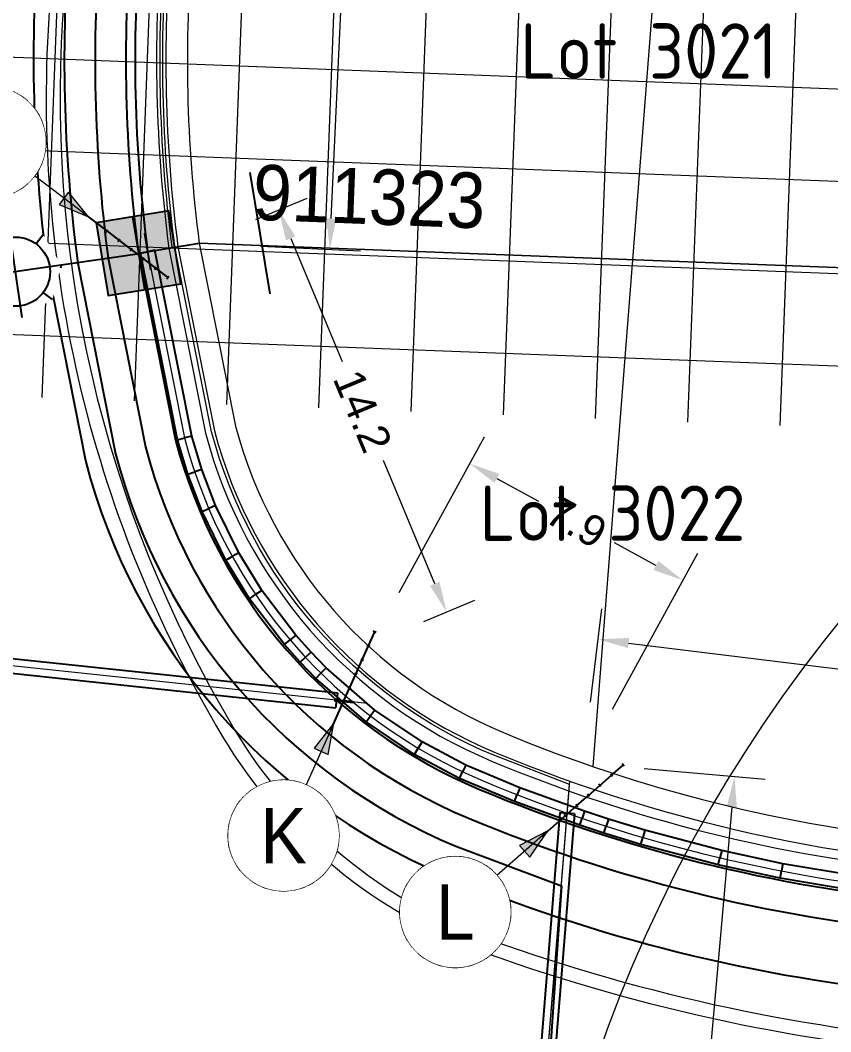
# Model space of a CAD drawing. Header units: metres. Extents: x 294745 to 296284, y 6233060 to 6235519.
# Drawn here: x 294994.13 to 295020.48, y 6234095.06 to 6234127.93 of the extents above; entities that cross this region are included whole.
import ezdxf
from ezdxf.enums import TextEntityAlignment as Align

# ---------------------------------------------------------------- set-up
doc = ezdxf.new("R2010")
doc.units = ezdxf.units.M
doc.set_wipeout_variables(frame=1)
doc.linetypes.add('Cable Exist UG', pattern=[7, 4, -1, 1, -1])
doc.linetypes.add('DOT', pattern=[6.35, 0, -6.35])
doc.layers.get('0').update_dxf_attribs({"color": 6})
doc.layers.get('Defpoints').update_dxf_attribs({"color": 250})
for name, color, linetype, lineweight, plot in [('. Const Lines _SP', 251, 'Continuous', 0, False), ('. Const Lines Circles _SP', 251, 'Continuous', 0, False), ('._Cable_LV_240mm_Proposed', 161, 'Cable x', 0, False), ('.Const Grid Substation', 252, 'Continuous', 0, False)]:
    doc.layers.add(name, color=color, linetype=linetype, lineweight=lineweight, plot=plot)
doc.layers.add('. Const Lines SL', color=7, linetype='Continuous', lineweight=0, true_color=0x009999, plot=False, transparency=0.3)
doc.layers.add('. Const Trench (GIS)', color=7, linetype='Continuous', lineweight=0, true_color=0x990099, plot=False, transparency=0.3)
doc.layers.add('._Trenching HV', color=56, linetype='IE Trench HV', lineweight=0, plot=False, transparency=0.2)
for name, color, linetype, lineweight in [('_User Miscellaneous3', 30, 'Continuous', 13), ('_User Miscellaneous6', 2, 'Continuous', 13), ('_User_HV_Final', 1, 'Continuous', 25), ('_User_LV_Final', 5, 'Continuous', 25), ('Cadastre Lot Numbers_SP_NEW', 2, 'Continuous', 15), ('Layer1', 5, 'Continuous', 13)]:
    doc.layers.add(name, color=color, linetype=linetype, lineweight=lineweight)
for name, color, linetype in [('Duct_SP_EXT', 30, 'Continuous'), ('Equip_SP_SL_EXT', 7, 'Continuous'), ('Mains_HV_New_U72', 2, 'Cable x'), ('Mains_LV_New_T84', 2, 'Cable x'), ('Trench_SP_NEW', 2, 'Continuous'), ('UG_Details_SP_MISC', 7, 'Continuous')]:
    doc.layers.add(name, color=color, linetype=linetype)
doc.layers.add('Kerb_SP_Existing', color=254, linetype='Continuous', lineweight=13, transparency=0.5)
doc.styles.add('COLUMN_LABEL', font='arial.ttf', dxfattribs={"height": 2})
doc.styles.add('LotNum', font='isocp.shx')
doc.styles.add('POLE_LABEL', font='arial.ttf', dxfattribs={"height": 2})
doc.styles.add('SL_LABEL', font='arial.ttf', dxfattribs={"height": 2})
doc.styles.get("Standard").update_dxf_attribs({"font": 'arial.ttf'})
doc.linetypes.add('Cable x', pattern='A,5,-0.05,["X",Standard,S=1.5,R=0,X=0,Y=-0.75],-1.45', length=6.5)
doc.linetypes.add('IE Trench HV', pattern='A,4,-0.4,["/",Standard,S=2,R=0,X=0.25,Y=-1],-1.6', length=6)
doc.dimstyles.new('Standard 1.8mm', dxfattribs={"dimtxt": 1.8, "dimasz": 2, "dimexe": 1, "dimexo": 2, "dimgap": 0.5, "dimtad": 0, "dimdec": 1, "dimzin": 9, "dimdsep": 46, "dimtxsty": 'Standard', "dimcen": 2.5, "dimclrd": 256, "dimclre": 256, "dimclrt": 256, "dimadec": 0, "dimazin": 0, "dimtfac": 1, "dimtdec": 1, "dimtmove": 1, "dimatfit": 3, "dimfxl": 1.25, "dimlwd": -1, "dimlwe": -1, "dimarcsym": 1})

# ---------------------------------------------------------------- blocks, each defined once
blk = doc.blocks.new('*U121')
blk.add_hatch(color=256).paths.add_polyline_path([(1.2, 1.2), (-1.2, 1.2), (-1.2, -1.2), (1.2, -1.2)])
blk.add_lwpolyline([(-1.2, 1.2), (-1.2, -1.2), (1.2, -1.2), (1.2, 1.2)], close=True)
at = {"layer": 'Defpoints', "flags": 128}
for points in [[(4, 2), (4, -2)], [(0, 1.2), (0, -1.2)], [(0.3, 0.6), (0.3, -0.6)], [(0, 0), (2, 0)]]:
    blk.add_lwpolyline(points, dxfattribs=at)
at = {"style": 'COLUMN_LABEL', "width": 0.9, "flags": 8}
blk.add_attdef('ASSET_NUM', text='', height=1.8, rotation=360, dxfattribs=at).set_placement((4, 2), align=Align.MIDDLE_LEFT)
at = {"flags": 1}
blk.add_attdef('Z', (-2.351, -1.813), '', height=0.2, rotation=270, dxfattribs=at)
at = {"flags": 9}
for tag, p in [('NOTES', (-2, -1.813)), ('SUBURB', (-1.8, -1.813)), ('STREETNAME', (-1.6, -1.813)), ('LOCATION', (-1.4, -1.813)), ('LEGEND', (-1.2, -1.813)), ('USAGE', (-1, -1.813)), ('STATE', (-0.8, -1.813)), ('OWNED_BY', (-0.6, -1.813)), ('COLUMN_TYPE', (-0.4, -1.813))]:
    blk.add_attdef(tag, text='', height=0.2, rotation=270, dxfattribs=at).set_placement(p, align=Align.MIDDLE_LEFT)
for tag, style, p in [('STREET_CODE', 'COLUMN_LABEL', (-0.2, -1.813)), ('STRUCTURE_PLANT_NUMBER', 'POLE_LABEL', (0.031, -1.813))]:
    blk.add_attdef(tag, text='', height=0.2, rotation=270, dxfattribs=dict(at, style=style)).set_placement(p, align=Align.MIDDLE_LEFT)
blk = doc.blocks.new('*U159')
at = {"transparency": 33554559}
for p, q in [((39, 50), (39, -50)), ((42, 50), (42, -50)), ((45, 50), (45, -50)), ((48, 50), (48, -50)), ((-50, -21), (50, -21)), ((-50, -24), (50, -24)), ((-50, -27), (50, -27)), ((-50, -30), (50, -30)), ((-50, -33), (50, -33)), ((-50, -36), (50, -36)), ((-50, -39), (50, -39)), ((-50, -42), (50, -42)), ((-50, -45), (50, -45))]:
    blk.add_line(p, q, dxfattribs=at)
blk = doc.blocks.new('*U204')
h = blk.add_hatch(color=256)
h.dxf.hatch_style = 1
h.paths.add_polyline_path([(2.538, -1.618), (2.236, -2.016), (3.183, -2.423)])
blk.add_line((3.183, -2.423), (1.432, -1.09))
at = {"linetype": 'Continuous', "flags": 128}
blk.add_lwpolyline([(0, 1.8), (-0.088, 1.798), (-0.176, 1.791), (-0.264, 1.781), (-0.351, 1.765), (-0.437, 1.746), (-0.523, 1.722), (-0.606, 1.695), (-0.689, 1.663), (-0.77, 1.627), (-0.849, 1.587), (-0.925, 1.544), (-1, 1.497), (-1.072, 1.446), (-1.142, 1.391), (-1.209, 1.334), (-1.273, 1.273), (-1.334, 1.209), (-1.391, 1.142), (-1.446, 1.072), (-1.497, 1), (-1.544, 0.925), (-1.587, 0.849), (-1.627, 0.77), (-1.663, 0.689), (-1.695, 0.606), (-1.722, 0.523), (-1.746, 0.437), (-1.765, 0.351), (-1.781, 0.264), (-1.791, 0.176), (-1.798, 0.088), (-1.8, 0), (-1.798, -0.088), (-1.791, -0.176), (-1.781, -0.264), (-1.765, -0.351), (-1.746, -0.437), (-1.722, -0.523), (-1.695, -0.606), (-1.663, -0.689), (-1.627, -0.77), (-1.587, -0.849), (-1.544, -0.925), (-1.497, -1), (-1.446, -1.072), (-1.391, -1.142), (-1.334, -1.209), (-1.273, -1.273), (-1.209, -1.334), (-1.142, -1.391), (-1.072, -1.446), (-1, -1.497), (-0.925, -1.544), (-0.849, -1.587), (-0.77, -1.627), (-0.689, -1.663), (-0.606, -1.695), (-0.523, -1.722), (-0.437, -1.746), (-0.351, -1.765), (-0.264, -1.781), (-0.176, -1.791), (-0.088, -1.798), (0, -1.8), (0.088, -1.798), (0.176, -1.791), (0.264, -1.781), (0.351, -1.765), (0.437, -1.746), (0.523, -1.722), (0.606, -1.695), (0.689, -1.663), (0.77, -1.627), (0.849, -1.587), (0.925, -1.544), (1, -1.497), (1.072, -1.446), (1.142, -1.391), (1.209, -1.334), (1.273, -1.273), (1.334, -1.209), (1.391, -1.142), (1.446, -1.072), (1.497, -1), (1.544, -0.925), (1.587, -0.849), (1.627, -0.77), (1.663, -0.689), (1.695, -0.606), (1.722, -0.523), (1.746, -0.437), (1.765, -0.351), (1.781, -0.264), (1.791, -0.176), (1.798, -0.088), (1.8, 0), (1.798, 0.088), (1.791, 0.176), (1.781, 0.264), (1.765, 0.351), (1.746, 0.437), (1.722, 0.523), (1.695, 0.606), (1.663, 0.689), (1.627, 0.77), (1.587, 0.849), (1.544, 0.925), (1.497, 1), (1.446, 1.072), (1.391, 1.142), (1.334, 1.209), (1.273, 1.273), (1.209, 1.334), (1.142, 1.391), (1.072, 1.446), (1, 1.497), (0.925, 1.544), (0.849, 1.587), (0.77, 1.627), (0.689, 1.663), (0.606, 1.695), (0.523, 1.722), (0.437, 1.746), (0.351, 1.765), (0.264, 1.781), (0.176, 1.791), (0.088, 1.798)], close=True, dxfattribs=at)
at = {"flags": 128}
blk.add_lwpolyline([(2.538, -1.618), (2.236, -2.016), (3.183, -2.423), (2.538, -1.618)], dxfattribs=at)
blk.add_circle((0, 0), 1.8)
at = {"layer": 'Defpoints', "linetype": 'Continuous'}
for p, q in [((3.749, -2.917), (3.81, -2.837)), ((4.147, -3.22), (4.208, -3.14)), ((4.545, -3.523), (4.605, -3.443)), ((4.943, -3.826), (5.003, -3.746)), ((5.341, -4.128), (5.401, -4.049)), ((5.738, -4.431), (5.799, -4.352))]:
    blk.add_line(p, q, dxfattribs=at)
at = {"layer": 'Defpoints', "linetype": 'Continuous', "flags": 128}
blk.add_lwpolyline([(2.984, -2.271), (3.779, -2.877), (4.177, -3.18), (4.575, -3.483), (4.973, -3.786), (5.371, -4.089), (5.769, -4.391)], dxfattribs=at)
at = {"width": 0.9}
blk.add_attdef('CODE', text='', height=1.8, dxfattribs=at).set_placement((0, 0), align=Align.MIDDLE_CENTER)
at = {"flags": 1}
blk.add_attdef('Z', (0, 0), '', height=0.2, dxfattribs=at)
at = {"linetype": 'Continuous'}
blk.add_wipeout([(0, 1.8), (-0.088, 1.798), (-0.176, 1.791), (-0.264, 1.781), (-0.351, 1.765), (-0.437, 1.746), (-0.523, 1.722), (-0.606, 1.695), (-0.689, 1.663), (-0.77, 1.627), (-0.849, 1.587), (-0.925, 1.544), (-1, 1.497), (-1.072, 1.446), (-1.142, 1.391), (-1.209, 1.334), (-1.273, 1.273), (-1.334, 1.209), (-1.391, 1.142), (-1.446, 1.072), (-1.497, 1), (-1.544, 0.925), (-1.587, 0.849), (-1.627, 0.77), (-1.663, 0.689), (-1.695, 0.606), (-1.722, 0.523), (-1.746, 0.437), (-1.765, 0.351), (-1.781, 0.264), (-1.791, 0.176), (-1.798, 0.088), (-1.8, 0), (-1.798, -0.088), (-1.791, -0.176), (-1.781, -0.264), (-1.765, -0.351), (-1.746, -0.437), (-1.722, -0.523), (-1.695, -0.606), (-1.663, -0.689), (-1.627, -0.77), (-1.587, -0.849), (-1.544, -0.925), (-1.497, -1), (-1.446, -1.072), (-1.391, -1.142), (-1.334, -1.209), (-1.273, -1.273), (-1.209, -1.334), (-1.142, -1.391), (-1.072, -1.446), (-1, -1.497), (-0.925, -1.544), (-0.849, -1.587), (-0.77, -1.627), (-0.689, -1.663), (-0.606, -1.695), (-0.523, -1.722), (-0.437, -1.746), (-0.351, -1.765), (-0.264, -1.781), (-0.176, -1.791), (-0.088, -1.798), (0, -1.8), (0.088, -1.798), (0.176, -1.791), (0.264, -1.781), (0.351, -1.765), (0.437, -1.746), (0.523, -1.722), (0.606, -1.695), (0.689, -1.663), (0.77, -1.627), (0.849, -1.587), (0.925, -1.544), (1, -1.497), (1.072, -1.446), (1.142, -1.391), (1.209, -1.334), (1.273, -1.273), (1.334, -1.209), (1.391, -1.142), (1.446, -1.072), (1.497, -1), (1.544, -0.925), (1.587, -0.849), (1.627, -0.77), (1.663, -0.689), (1.695, -0.606), (1.722, -0.523), (1.746, -0.437), (1.765, -0.351), (1.781, -0.264), (1.791, -0.176), (1.798, -0.088), (1.8, 0), (1.798, 0.088), (1.791, 0.176), (1.781, 0.264), (1.765, 0.351), (1.746, 0.437), (1.722, 0.523), (1.695, 0.606), (1.663, 0.689), (1.627, 0.77), (1.587, 0.849), (1.544, 0.925), (1.497, 1), (1.446, 1.072), (1.391, 1.142), (1.334, 1.209), (1.273, 1.273), (1.209, 1.334), (1.142, 1.391), (1.072, 1.446), (1, 1.497), (0.925, 1.544), (0.849, 1.587), (0.77, 1.627), (0.689, 1.663), (0.606, 1.695), (0.523, 1.722), (0.437, 1.746), (0.351, 1.765), (0.264, 1.781), (0.176, 1.791), (0.088, 1.798)], dxfattribs=at)
blk = doc.blocks.new('*U205')
h = blk.add_hatch(color=256)
h.dxf.hatch_style = 1
h.paths.add_polyline_path([(0.997, 2.84), (1.454, 2.636), (1.634, 3.651)])
blk.add_line((1.634, 3.651), (0.735, 1.643))
at = {"flags": 128}
blk.add_lwpolyline([(0.997, 2.84), (1.454, 2.636), (1.634, 3.651), (0.997, 2.84)], dxfattribs=at)
at = {"linetype": 'Continuous', "flags": 128}
blk.add_lwpolyline([(0, 1.8), (-0.088, 1.798), (-0.176, 1.791), (-0.264, 1.781), (-0.351, 1.765), (-0.437, 1.746), (-0.523, 1.722), (-0.606, 1.695), (-0.689, 1.663), (-0.77, 1.627), (-0.849, 1.587), (-0.925, 1.544), (-1, 1.497), (-1.072, 1.446), (-1.142, 1.391), (-1.209, 1.334), (-1.273, 1.273), (-1.334, 1.209), (-1.391, 1.142), (-1.446, 1.072), (-1.497, 1), (-1.544, 0.925), (-1.587, 0.849), (-1.627, 0.77), (-1.663, 0.689), (-1.695, 0.606), (-1.722, 0.523), (-1.746, 0.437), (-1.765, 0.351), (-1.781, 0.264), (-1.791, 0.176), (-1.798, 0.088), (-1.8, 0), (-1.798, -0.088), (-1.791, -0.176), (-1.781, -0.264), (-1.765, -0.351), (-1.746, -0.437), (-1.722, -0.523), (-1.695, -0.606), (-1.663, -0.689), (-1.627, -0.77), (-1.587, -0.849), (-1.544, -0.925), (-1.497, -1), (-1.446, -1.072), (-1.391, -1.142), (-1.334, -1.209), (-1.273, -1.273), (-1.209, -1.334), (-1.142, -1.391), (-1.072, -1.446), (-1, -1.497), (-0.925, -1.544), (-0.849, -1.587), (-0.77, -1.627), (-0.689, -1.663), (-0.606, -1.695), (-0.523, -1.722), (-0.437, -1.746), (-0.351, -1.765), (-0.264, -1.781), (-0.176, -1.791), (-0.088, -1.798), (0, -1.8), (0.088, -1.798), (0.176, -1.791), (0.264, -1.781), (0.351, -1.765), (0.437, -1.746), (0.523, -1.722), (0.606, -1.695), (0.689, -1.663), (0.77, -1.627), (0.849, -1.587), (0.925, -1.544), (1, -1.497), (1.072, -1.446), (1.142, -1.391), (1.209, -1.334), (1.273, -1.273), (1.334, -1.209), (1.391, -1.142), (1.446, -1.072), (1.497, -1), (1.544, -0.925), (1.587, -0.849), (1.627, -0.77), (1.663, -0.689), (1.695, -0.606), (1.722, -0.523), (1.746, -0.437), (1.765, -0.351), (1.781, -0.264), (1.791, -0.176), (1.798, -0.088), (1.8, 0), (1.798, 0.088), (1.791, 0.176), (1.781, 0.264), (1.765, 0.351), (1.746, 0.437), (1.722, 0.523), (1.695, 0.606), (1.663, 0.689), (1.627, 0.77), (1.587, 0.849), (1.544, 0.925), (1.497, 1), (1.446, 1.072), (1.391, 1.142), (1.334, 1.209), (1.273, 1.273), (1.209, 1.334), (1.142, 1.391), (1.072, 1.446), (1, 1.497), (0.925, 1.544), (0.849, 1.587), (0.77, 1.627), (0.689, 1.663), (0.606, 1.695), (0.523, 1.722), (0.437, 1.746), (0.351, 1.765), (0.264, 1.781), (0.176, 1.791), (0.088, 1.798)], close=True, dxfattribs=at)
blk.add_circle((0, 0), 1.8)
at = {"layer": 'Defpoints', "linetype": 'Continuous'}
for p, q in [((3.008, 6.597), (2.916, 6.638)), ((2.803, 6.141), (2.712, 6.181)), ((2.599, 5.684), (2.508, 5.725)), ((2.395, 5.228), (2.304, 5.269)), ((2.191, 4.771), (2.099, 4.812)), ((1.986, 4.315), (1.895, 4.356))]:
    blk.add_line(p, q, dxfattribs=at)
at = {"layer": 'Defpoints', "linetype": 'Continuous', "flags": 128}
blk.add_lwpolyline([(1.532, 3.423), (1.941, 4.335), (2.145, 4.792), (2.349, 5.248), (2.553, 5.705), (2.758, 6.161), (2.962, 6.617)], dxfattribs=at)
at = {"width": 0.9}
blk.add_attdef('CODE', text='', height=1.8, dxfattribs=at).set_placement((0, 0), align=Align.MIDDLE_CENTER)
at = {"flags": 1}
blk.add_attdef('Z', (0, 0), '', height=0.2, dxfattribs=at)
at = {"linetype": 'Continuous'}
blk.add_wipeout([(0, 1.8), (-0.088, 1.798), (-0.176, 1.791), (-0.264, 1.781), (-0.351, 1.765), (-0.437, 1.746), (-0.523, 1.722), (-0.606, 1.695), (-0.689, 1.663), (-0.77, 1.627), (-0.849, 1.587), (-0.925, 1.544), (-1, 1.497), (-1.072, 1.446), (-1.142, 1.391), (-1.209, 1.334), (-1.273, 1.273), (-1.334, 1.209), (-1.391, 1.142), (-1.446, 1.072), (-1.497, 1), (-1.544, 0.925), (-1.587, 0.849), (-1.627, 0.77), (-1.663, 0.689), (-1.695, 0.606), (-1.722, 0.523), (-1.746, 0.437), (-1.765, 0.351), (-1.781, 0.264), (-1.791, 0.176), (-1.798, 0.088), (-1.8, 0), (-1.798, -0.088), (-1.791, -0.176), (-1.781, -0.264), (-1.765, -0.351), (-1.746, -0.437), (-1.722, -0.523), (-1.695, -0.606), (-1.663, -0.689), (-1.627, -0.77), (-1.587, -0.849), (-1.544, -0.925), (-1.497, -1), (-1.446, -1.072), (-1.391, -1.142), (-1.334, -1.209), (-1.273, -1.273), (-1.209, -1.334), (-1.142, -1.391), (-1.072, -1.446), (-1, -1.497), (-0.925, -1.544), (-0.849, -1.587), (-0.77, -1.627), (-0.689, -1.663), (-0.606, -1.695), (-0.523, -1.722), (-0.437, -1.746), (-0.351, -1.765), (-0.264, -1.781), (-0.176, -1.791), (-0.088, -1.798), (0, -1.8), (0.088, -1.798), (0.176, -1.791), (0.264, -1.781), (0.351, -1.765), (0.437, -1.746), (0.523, -1.722), (0.606, -1.695), (0.689, -1.663), (0.77, -1.627), (0.849, -1.587), (0.925, -1.544), (1, -1.497), (1.072, -1.446), (1.142, -1.391), (1.209, -1.334), (1.273, -1.273), (1.334, -1.209), (1.391, -1.142), (1.446, -1.072), (1.497, -1), (1.544, -0.925), (1.587, -0.849), (1.627, -0.77), (1.663, -0.689), (1.695, -0.606), (1.722, -0.523), (1.746, -0.437), (1.765, -0.351), (1.781, -0.264), (1.791, -0.176), (1.798, -0.088), (1.8, 0), (1.798, 0.088), (1.791, 0.176), (1.781, 0.264), (1.765, 0.351), (1.746, 0.437), (1.722, 0.523), (1.695, 0.606), (1.663, 0.689), (1.627, 0.77), (1.587, 0.849), (1.544, 0.925), (1.497, 1), (1.446, 1.072), (1.391, 1.142), (1.334, 1.209), (1.273, 1.273), (1.209, 1.334), (1.142, 1.391), (1.072, 1.446), (1, 1.497), (0.925, 1.544), (0.849, 1.587), (0.77, 1.627), (0.689, 1.663), (0.606, 1.695), (0.523, 1.722), (0.437, 1.746), (0.351, 1.765), (0.264, 1.781), (0.176, 1.791), (0.088, 1.798)], dxfattribs=at)
blk = doc.blocks.new('*U206')
h = blk.add_hatch(color=256)
h.dxf.hatch_style = 1
h.paths.add_polyline_path([(2.093, 2.164), (2.422, 1.788), (3.01, 2.634)])
blk.add_line((3.01, 2.634), (1.354, 1.185))
at = {"flags": 128}
blk.add_lwpolyline([(2.093, 2.164), (2.422, 1.788), (3.01, 2.634), (2.093, 2.164)], dxfattribs=at)
at = {"linetype": 'Continuous', "flags": 128}
blk.add_lwpolyline([(0, 1.8), (-0.088, 1.798), (-0.176, 1.791), (-0.264, 1.781), (-0.351, 1.765), (-0.437, 1.746), (-0.523, 1.722), (-0.606, 1.695), (-0.689, 1.663), (-0.77, 1.627), (-0.849, 1.587), (-0.925, 1.544), (-1, 1.497), (-1.072, 1.446), (-1.142, 1.391), (-1.209, 1.334), (-1.273, 1.273), (-1.334, 1.209), (-1.391, 1.142), (-1.446, 1.072), (-1.497, 1), (-1.544, 0.925), (-1.587, 0.849), (-1.627, 0.77), (-1.663, 0.689), (-1.695, 0.606), (-1.722, 0.523), (-1.746, 0.437), (-1.765, 0.351), (-1.781, 0.264), (-1.791, 0.176), (-1.798, 0.088), (-1.8, 0), (-1.798, -0.088), (-1.791, -0.176), (-1.781, -0.264), (-1.765, -0.351), (-1.746, -0.437), (-1.722, -0.523), (-1.695, -0.606), (-1.663, -0.689), (-1.627, -0.77), (-1.587, -0.849), (-1.544, -0.925), (-1.497, -1), (-1.446, -1.072), (-1.391, -1.142), (-1.334, -1.209), (-1.273, -1.273), (-1.209, -1.334), (-1.142, -1.391), (-1.072, -1.446), (-1, -1.497), (-0.925, -1.544), (-0.849, -1.587), (-0.77, -1.627), (-0.689, -1.663), (-0.606, -1.695), (-0.523, -1.722), (-0.437, -1.746), (-0.351, -1.765), (-0.264, -1.781), (-0.176, -1.791), (-0.088, -1.798), (0, -1.8), (0.088, -1.798), (0.176, -1.791), (0.264, -1.781), (0.351, -1.765), (0.437, -1.746), (0.523, -1.722), (0.606, -1.695), (0.689, -1.663), (0.77, -1.627), (0.849, -1.587), (0.925, -1.544), (1, -1.497), (1.072, -1.446), (1.142, -1.391), (1.209, -1.334), (1.273, -1.273), (1.334, -1.209), (1.391, -1.142), (1.446, -1.072), (1.497, -1), (1.544, -0.925), (1.587, -0.849), (1.627, -0.77), (1.663, -0.689), (1.695, -0.606), (1.722, -0.523), (1.746, -0.437), (1.765, -0.351), (1.781, -0.264), (1.791, -0.176), (1.798, -0.088), (1.8, 0), (1.798, 0.088), (1.791, 0.176), (1.781, 0.264), (1.765, 0.351), (1.746, 0.437), (1.722, 0.523), (1.695, 0.606), (1.663, 0.689), (1.627, 0.77), (1.587, 0.849), (1.544, 0.925), (1.497, 1), (1.446, 1.072), (1.391, 1.142), (1.334, 1.209), (1.273, 1.273), (1.209, 1.334), (1.142, 1.391), (1.072, 1.446), (1, 1.497), (0.925, 1.544), (0.849, 1.587), (0.77, 1.627), (0.689, 1.663), (0.606, 1.695), (0.523, 1.722), (0.437, 1.746), (0.351, 1.765), (0.264, 1.781), (0.176, 1.791), (0.088, 1.798)], close=True, dxfattribs=at)
blk.add_circle((0, 0), 1.8)
at = {"layer": 'Defpoints', "linetype": 'Continuous'}
for p, q in [((5.488, 4.737), (5.423, 4.812)), ((5.112, 4.408), (5.046, 4.483)), ((4.736, 4.079), (4.67, 4.154)), ((4.36, 3.749), (4.294, 3.825)), ((3.984, 3.42), (3.918, 3.495)), ((3.607, 3.091), (3.541, 3.166))]:
    blk.add_line(p, q, dxfattribs=at)
at = {"layer": 'Defpoints', "linetype": 'Continuous', "flags": 128}
blk.add_lwpolyline([(2.822, 2.47), (3.574, 3.128), (3.951, 3.458), (4.327, 3.787), (4.703, 4.116), (5.079, 4.446), (5.456, 4.775)], dxfattribs=at)
at = {"width": 0.9}
blk.add_attdef('CODE', text='', height=1.8, dxfattribs=at).set_placement((0, 0), align=Align.MIDDLE_CENTER)
at = {"flags": 1}
blk.add_attdef('Z', (0, 0), '', height=0.2, dxfattribs=at)
at = {"linetype": 'Continuous'}
blk.add_wipeout([(0, 1.8), (-0.088, 1.798), (-0.176, 1.791), (-0.264, 1.781), (-0.351, 1.765), (-0.437, 1.746), (-0.523, 1.722), (-0.606, 1.695), (-0.689, 1.663), (-0.77, 1.627), (-0.849, 1.587), (-0.925, 1.544), (-1, 1.497), (-1.072, 1.446), (-1.142, 1.391), (-1.209, 1.334), (-1.273, 1.273), (-1.334, 1.209), (-1.391, 1.142), (-1.446, 1.072), (-1.497, 1), (-1.544, 0.925), (-1.587, 0.849), (-1.627, 0.77), (-1.663, 0.689), (-1.695, 0.606), (-1.722, 0.523), (-1.746, 0.437), (-1.765, 0.351), (-1.781, 0.264), (-1.791, 0.176), (-1.798, 0.088), (-1.8, 0), (-1.798, -0.088), (-1.791, -0.176), (-1.781, -0.264), (-1.765, -0.351), (-1.746, -0.437), (-1.722, -0.523), (-1.695, -0.606), (-1.663, -0.689), (-1.627, -0.77), (-1.587, -0.849), (-1.544, -0.925), (-1.497, -1), (-1.446, -1.072), (-1.391, -1.142), (-1.334, -1.209), (-1.273, -1.273), (-1.209, -1.334), (-1.142, -1.391), (-1.072, -1.446), (-1, -1.497), (-0.925, -1.544), (-0.849, -1.587), (-0.77, -1.627), (-0.689, -1.663), (-0.606, -1.695), (-0.523, -1.722), (-0.437, -1.746), (-0.351, -1.765), (-0.264, -1.781), (-0.176, -1.791), (-0.088, -1.798), (0, -1.8), (0.088, -1.798), (0.176, -1.791), (0.264, -1.781), (0.351, -1.765), (0.437, -1.746), (0.523, -1.722), (0.606, -1.695), (0.689, -1.663), (0.77, -1.627), (0.849, -1.587), (0.925, -1.544), (1, -1.497), (1.072, -1.446), (1.142, -1.391), (1.209, -1.334), (1.273, -1.273), (1.334, -1.209), (1.391, -1.142), (1.446, -1.072), (1.497, -1), (1.544, -0.925), (1.587, -0.849), (1.627, -0.77), (1.663, -0.689), (1.695, -0.606), (1.722, -0.523), (1.746, -0.437), (1.765, -0.351), (1.781, -0.264), (1.791, -0.176), (1.798, -0.088), (1.8, 0), (1.798, 0.088), (1.791, 0.176), (1.781, 0.264), (1.765, 0.351), (1.746, 0.437), (1.722, 0.523), (1.695, 0.606), (1.663, 0.689), (1.627, 0.77), (1.587, 0.849), (1.544, 0.925), (1.497, 1), (1.446, 1.072), (1.391, 1.142), (1.334, 1.209), (1.273, 1.273), (1.209, 1.334), (1.142, 1.391), (1.072, 1.446), (1, 1.497), (0.925, 1.544), (0.849, 1.587), (0.77, 1.627), (0.689, 1.663), (0.606, 1.695), (0.523, 1.722), (0.437, 1.746), (0.351, 1.765), (0.264, 1.781), (0.176, 1.791), (0.088, 1.798)], dxfattribs=at)
blk = doc.blocks.new('*D225')
at = {"layer": 'Defpoints', "color": 0, "lineweight": 15, "transparency": 16777216}
for p in [(295001.229, 6234148.355), (294999.952, 6234120.684), (295004.198, 6234120.488)]:
    blk.add_point(p, dxfattribs=at)
at = {"layer": 'Layer1', "transparency": 16777216}
for p, q in [((295003.227, 6234148.263), (295006.474, 6234148.113)), ((295005.429, 6234147.16), (295004.92, 6234136.129)), ((295004.244, 6234121.487), (295004.753, 6234132.518)), ((295001.95, 6234120.591), (295005.197, 6234120.442))]:
    blk.add_line(p, q, dxfattribs=at)
at = {"layer": 'Layer1', "lineweight": 15, "transparency": 16777216}
for points in [[(295005.262, 6234147.168), (295005.595, 6234147.153), (295005.475, 6234148.159)], [(295004.077, 6234121.494), (295004.41, 6234121.479), (295004.198, 6234120.488)]]:
    blk.add_solid(points, dxfattribs=at)
at = {"layer": 'Layer1', "lineweight": 15, "transparency": 16777216, "insert": (295004.836, 6234134.324), "char_height": 1, "attachment_point": 5, "rotation": 87.3577}
blk.add_mtext('27.7', dxfattribs=at)
blk = doc.blocks.new('*D226')
at = {"layer": 'Defpoints', "color": 0, "lineweight": 15, "transparency": 16777216}
for p in [(295012.421, 6234103.786), (295043.576, 6234104.037), (295043.08, 6234100.01)]:
    blk.add_point(p, dxfattribs=at)
at = {"layer": 'Layer1', "transparency": 16777216}
for p, q in [((295012.666, 6234105.771), (295013.04, 6234108.806)), ((295013.91, 6234107.691), (295026.461, 6234106.145)), ((295042.584, 6234104.159), (295030.033, 6234105.705)), ((295043.325, 6234101.995), (295043.698, 6234105.029))]:
    blk.add_line(p, q, dxfattribs=at)
at = {"layer": 'Layer1', "lineweight": 15, "transparency": 16777216}
for points in [[(295013.93, 6234107.856), (295013.89, 6234107.526), (295012.917, 6234107.813)], [(295042.604, 6234104.324), (295042.563, 6234103.994), (295043.576, 6234104.037)]]:
    blk.add_solid(points, dxfattribs=at)
at = {"layer": 'Layer1', "lineweight": 15, "transparency": 16777216, "insert": (295028.247, 6234105.925), "char_height": 1, "attachment_point": 5, "rotation": 352.9778}
blk.add_mtext('30.9', dxfattribs=at)
blk = doc.blocks.new('*D227')
at = {"layer": 'Defpoints', "color": 0, "lineweight": 15, "transparency": 16777216}
for p in [(295015.674, 6234109.731), (295005.496, 6234107.575), (295012.421, 6234103.786)]:
    blk.add_point(p, dxfattribs=at)
at = {"layer": 'Layer1', "transparency": 16777216}
for p, q in [((295006.456, 6234109.33), (295009.228, 6234114.397)), ((295009.626, 6234113.04), (295010.976, 6234112.301)), ((295014.796, 6234110.211), (295013.446, 6234110.95)), ((295013.381, 6234105.541), (295016.154, 6234110.608))]:
    blk.add_line(p, q, dxfattribs=at)
at = {"layer": 'Layer1', "lineweight": 15, "transparency": 16777216}
for points in [[(295009.706, 6234113.186), (295009.546, 6234112.894), (295008.748, 6234113.52)], [(295014.876, 6234110.357), (295014.716, 6234110.065), (295015.674, 6234109.731)]]:
    blk.add_solid(points, dxfattribs=at)
at = {"layer": 'Layer1', "lineweight": 15, "transparency": 16777216, "insert": (295012.211, 6234111.625), "char_height": 1, "attachment_point": 5, "rotation": 331.3168}
blk.add_mtext('7.9', dxfattribs=at)
blk = doc.blocks.new('*D228')
at = {"layer": 'Defpoints', "color": 0, "lineweight": 15, "transparency": 16777216}
for p in [(294999.952, 6234120.684), (295007.992, 6234108.696), (295005.405, 6234107.616)]:
    blk.add_point(p, dxfattribs=at)
at = {"layer": 'Layer1', "transparency": 16777216}
for p, q in [((295001.797, 6234121.454), (295003.462, 6234122.148)), ((295002.924, 6234120.84), (295004.593, 6234116.841)), ((295007.607, 6234109.619), (295005.938, 6234113.618)), ((295007.251, 6234108.386), (295008.915, 6234109.081))]:
    blk.add_line(p, q, dxfattribs=at)
at = {"layer": 'Layer1', "lineweight": 15, "transparency": 16777216}
for points in [[(295003.078, 6234120.905), (295002.77, 6234120.776), (295002.539, 6234121.763)], [(295007.761, 6234109.683), (295007.453, 6234109.554), (295007.992, 6234108.696)]]:
    blk.add_solid(points, dxfattribs=at)
at = {"layer": 'Layer1', "lineweight": 15, "transparency": 16777216, "insert": (295005.265, 6234115.23), "char_height": 1, "attachment_point": 5, "rotation": 292.6514}
blk.add_mtext('14.2', dxfattribs=at)
blk = doc.blocks.new('*D229')
at = {"layer": 'Defpoints', "color": 0, "lineweight": 15, "transparency": 16777216}
for p in [(295012.421, 6234103.786), (295010.524, 6234082.285), (295015.453, 6234081.85)]:
    blk.add_point(p, dxfattribs=at)
at = {"layer": 'Layer1', "transparency": 16777216}
for p, q in [((295014.414, 6234103.611), (295018.347, 6234103.264)), ((295017.263, 6234102.355), (295016.561, 6234094.401)), ((295015.541, 6234082.846), (295016.243, 6234090.801)), ((295012.516, 6234082.109), (295016.449, 6234081.762))]:
    blk.add_line(p, q, dxfattribs=at)
at = {"layer": 'Layer1', "lineweight": 15, "transparency": 16777216}
for points in [[(295017.097, 6234102.37), (295017.429, 6234102.341), (295017.35, 6234103.352)], [(295015.375, 6234082.86), (295015.707, 6234082.831), (295015.453, 6234081.85)]]:
    blk.add_solid(points, dxfattribs=at)
at = {"layer": 'Layer1', "lineweight": 15, "transparency": 16777216, "insert": (295016.402, 6234092.601), "char_height": 1, "attachment_point": 5, "rotation": 84.9571}
blk.add_mtext('21.6', dxfattribs=at)
blk = doc.blocks.new('*U257')
for tag, height, rotation, flags, p in [('LNUMBER', 1, 280.379, 8, (0.912, 0.702)), ('CONSTRUCTED_VOLTAGE', 0.01, 270, 9, (-0.005, 0)), ('CONTROL_TYPE', 0.01, 270, 9, (-0.005, 0)), ('LANTERN_PURPOSE', 0.01, 270, 9, (-0.005, 0)), ('LANTERN_TYPE', 0.01, 270, 9, (-0.005, 0)), ('NO_PHASES', 0.01, 270, 9, (-0.005, 0)), ('OPERATING_VOLTAGE', 0.01, 270, 9, (-0.005, 0)), ('OWNED_BY', 0.01, 270, 9, (-0.005, 0)), ('MAINTAINED_BY', 0.01, 270, 9, (-0.005, 0)), ('ORIENTATION', 0.01, 270, 9, (-0.005, 0)), ('STATE', 0.01, 270, 9, (-0.005, 0)), ('USAGE', 0.01, 270, 9, (-0.005, 0)), ('CEXIST', 0.01, 270, 9, (-0.005, 0)), ('CNEW', 0.01, 270, 9, (-0.005, 0)), ('CNUMBER', 0.01, 270, 9, (-0.005, 0)), ('CREMOVE', 0.01, 270, 9, (-0.005, 0)), ('CREPLACE', 0.01, 270, 9, (-0.005, 0)), ('LKINGHEIGHT', 0.01, 270, 9, (-0.005, 0)), ('LBRACKET', 0.01, 270, 9, (-0.005, 0)), ('LBRACKETVOCAB', 0.01, 270, 9, (-0.005, 0)), ('LCATEGORY', 0.01, 270, 9, (-0.005, 0)), ('LCHARGE1', 0.01, 270, 9, (-0.005, 0)), ('LCHARGE1PERCENT', 0.01, 270, 9, (-0.005, 0)), ('LCHARGE2', 0.01, 270, 9, (-0.005, 0)), ('LCHARGE2PERCENT', 0.01, 270, 9, (-0.005, 0)), ('LCHARGE3', 0.01, 270, 9, (-0.005, 0)), ('LCHARGE3PERCENT', 0.01, 270, 9, (-0.005, 0)), ('LEXIST', 0.01, 270, 9, (-0.005, 0)), ('LLAMP', 0.01, 270, 9, (-0.005, 0)), ('LLAMPVOCAB', 0.01, 270, 9, (-0.005, 0)), ('LMAST', 0.01, 270, 9, (-0.005, 0)), ('LMASTVOCAB', 0.01, 270, 9, (-0.005, 0)), ('LNEW', 0.01, 270, 9, (-0.005, 0)), ('LANTNUMBER', 0.01, 270, 9, (-0.005, 0)), ('LOUTREACH', 0.01, 270, 9, (-0.005, 0)), ('LOUTREACHVOCAB', 0.01, 270, 9, (-0.005, 0)), ('LRATECODE', 0.01, 270, 9, (-0.005, 0)), ('LREMOVE', 0.01, 270, 9, (-0.005, 0)), ('LREPLACE', 0.01, 270, 9, (-0.005, 0)), ('LTYPE', 0.01, 270, 9, (-0.005, 0)), ('LTYPEVOCAB', 0.01, 270, 9, (-0.005, 0)), ('LEGEND', 0.01, 270, 9, (-0.005, 0)), ('SUBURB', 0.01, 270, 9, (-0.005, 0)), ('STREETNAME', 0.01, 270, 9, (-0.005, 0)), ('LOCATION', 0.01, 270, 9, (-0.005, 0)), ('NOTES', 0.01, 270, 9, (-0.005, 0))]:
    blk.add_attdef(tag, text='', height=height, rotation=rotation, dxfattribs=dict(flags=flags)).set_placement(p, align=Align.MIDDLE_LEFT)
for tag, p, height, flags in [('OPERATED_BY', (-0.01, 0), 0.01, 9), ('Z', (-0.005, 0), 0.001, 1)]:
    blk.add_attdef(tag, p, '', height=height, rotation=270, dxfattribs=dict(flags=flags))
at = {"style": 'SL_LABEL', "flags": 9}
blk.add_attdef('STREET_CODE', text='', height=0.001, rotation=270, dxfattribs=at).set_placement((-0.004, 0), align=Align.MIDDLE_LEFT)
at = {"linetype": 'DOT'}
blk.add_wipeout([(1.085, 5.309), (2.207, 5.068), (2.83, 4.104), (2.589, 2.981), (1.625, 2.358), (0.503, 2.599), (-0.121, 3.563), (0.12, 4.686)], dxfattribs=at)
for p, q in [((0.634, 7.768), (1.152, 4.94)), ((1.085, 5.309), (1.625, 2.358)), ((2.207, 5.068), (1.994, 4.759)), ((0.12, 4.686), (0.429, 4.473)), ((2.83, 4.104), (-0.121, 3.563)), ((2.83, 4.104), (2.461, 4.036)), ((0.248, 3.631), (-0.121, 3.563)), ((2.589, 2.981), (2.281, 3.194)), ((0.503, 2.599), (0.716, 2.908)), ((1.558, 2.727), (1.625, 2.358))]:
    blk.add_line(p, q)
at = {"linetype": 'DOT', "flags": 128}
blk.add_lwpolyline([(1.085, 5.309), (2.207, 5.068), (2.83, 4.104), (2.589, 2.981), (1.625, 2.358), (0.503, 2.599), (-0.121, 3.563), (0.12, 4.686), (1.085, 5.309)], close=True, dxfattribs=at)
blk.add_circle((1.355, 3.833), 1.125)

msp = doc.modelspace()

# ---------------------------------------------------------------- linework, layer by layer
at = {"layer": '. Const Lines _SP', "linetype": 'Continuous', "lineweight": 0, "flags": 128}
for points in [[(295017.2998, 6234161.8509), (295016.1979, 6234147.7827), (295015.0961, 6234133.7145), (295014.0334, 6234120.1452), (295012.7434, 6234103.6747)], [(295005.4215, 6234105.723), (294977.7845, 6234108.6519)], [(295010.3611, 6234082.9796), (295011.9982, 6234103.2015)]]:
    msp.add_lwpolyline(points, dxfattribs=at)
at = {"layer": '. Const Lines Circles _SP', "lineweight": 0}
for centre, radius in [((295056.4363, 6234079.3314), 46), ((294981.5322, 6234070.3586), 27)]:
    msp.add_circle(centre, radius, dxfattribs=at)
at = {"layer": '. Const Lines SL', "linetype": 'Continuous', "lineweight": 0, "flags": 128}
msp.add_lwpolyline([(294998.7309, 6234130.5727, 0.0536319), (294998.9654, 6234120.5216), (295000.1563, 6234114.5139, 0.232952), (295009.4518, 6234103.8566, 0.0759665), (295023.7476, 6234100.2951), (295027.7453, 6234100.0172), (295043.0219, 6234099.0117), (295057.1204, 6234098.296), (295071.2231, 6234097.7428), (295086.2219, 6234097.169), (295101.2197, 6234096.5953), (295114.2179, 6234096.0981), (295127.2278, 6234095.6005), (295140.2197, 6234095.1535)], format="xyb", dxfattribs=at)
at = {"layer": '. Const Trench (GIS)', "linetype": 'Continuous', "lineweight": 0, "flags": 128}
msp.add_lwpolyline([(294998.0334, 6234130.6313, 0.0537523), (294998.2744, 6234120.4078), (294999.474, 6234114.3561, 0.2333084), (295009.1819, 6234103.2108, 0.0760078), (295023.691, 6234099.5973), (295027.6981, 6234099.3188), (295042.9812, 6234098.3129), (295057.0889, 6234097.5967), (295071.1957, 6234097.0433), (295086.1952, 6234096.4695), (295101.193, 6234095.8958), (295114.1911, 6234095.3986), (295127.2024, 6234094.9009), (295140.1942, 6234094.4539)], format="xyb", dxfattribs=at)
at = {"layer": '._Cable_LV_240mm_Proposed', "color": 6, "linetype": 'Cable x', "lineweight": 0, "ltscale": 0.1, "flags": 128}
msp.add_lwpolyline([(295001.1431, 6234049.1144, -0.1055896), (294998.6659, 6234065.5082, -0.0654817), (295000.6332, 6234075.6735, -0.3119051), (295010.3611, 6234082.9796), (295010.3611, 6234082.9796), (295011.9892, 6234103.0907), (295009.5289, 6234104.0412, -0.2328458), (295000.3513, 6234114.5591), (294999.1623, 6234120.5538, -0.0535354), (294998.9302, 6234130.556), (295002.3114, 6234170.7945), (295010.3728, 6234177.9274), (295031.9982, 6234177.1001), (295031.8625, 6234173.5527)], format="xyb", dxfattribs=at)
at = {"layer": '._Cable_LV_240mm_Proposed', "color": 30, "linetype": 'Cable x', "lineweight": 0, "ltscale": 0.1, "true_color": 0xf26722, "flags": 128}
msp.add_lwpolyline([(295000.5311, 6234148.4139), (294999.0298, 6234130.5476, 0.0535814), (294999.2616, 6234120.5701), (295000.4487, 6234114.5817, 0.232792), (295009.5674, 6234104.1335, 0.0928435), (295027.7656, 6234100.3165), (295043.0394, 6234099.3112)], format="xyb", dxfattribs=at)
at = {"layer": '._Trenching HV', "lineweight": 0, "ltscale": 0.1, "flags": 128}
msp.add_lwpolyline([(295120.7498, 6234173.8052), (295010.3366, 6234178.0288), (295002.2151, 6234170.8428), (294998.8305, 6234130.5643, 0.0534551), (294999.0603, 6234120.5674, 0.0534551)], format="xyb", dxfattribs=at)
at = {"layer": '_User Miscellaneous6', "transparency": 33554534, "flags": 128}
for points in [[(295000.0468, 6234134.2902), (294999.7274, 6234130.489, 0.0534551), (294999.9527, 6234120.6839), (295029.1599, 6234119.5666), (295030.1454, 6234133.1388)], [(294999.9527, 6234120.6839), (295001.1309, 6234114.7402, 0.2324002), (295009.8373, 6234104.7793, 0.075906), (295023.8285, 6234101.2918), (295027.8128, 6234101.0149), (295029.1599, 6234119.5666)]]:
    msp.add_lwpolyline(points, format="xyb", close=True, dxfattribs=at)
at = {"layer": '_User_HV_Final', "linetype": 'Cable x', "flags": 128}
for points in [[(295035.9043, 6234164.1414), (295026.7274, 6234164.4924), (295027.3458, 6234181.4812), (295008.8507, 6234182.1887), (294998.2671, 6234172.8241), (294994.7449, 6234130.9076, 0.0542863), (294995.0169, 6234119.8691), (294996.2561, 6234113.6179, 0.2347289), (295007.9096, 6234100.1659, 0.0761913), (295023.425, 6234096.3078), (295042.1711, 6234095.059), (295042.3739, 6234084.0392), (295040.4755, 6234084.1492), (295038.4039, 6234083.3012)], [(295034.9937, 6234140.1586), (295019.8144, 6234140.7393), (295021.3052, 6234179.7108), (295009.5755, 6234180.1595), (295000.193, 6234171.8576), (294996.7379, 6234130.7402, 0.0539691), (294996.991, 6234120.196), (294998.2066, 6234114.0642, 0.2339144), (295008.6807, 6234102.0113, 0.0760681), (295023.5832, 6234098.3017), (295044.1369, 6234096.9325), (295044.3763, 6234083.9269), (295046.1262, 6234083.832), (295048.3902, 6234082.7948)]]:
    msp.add_lwpolyline(points, format="xyb", dxfattribs=at)
at = {"layer": '_User_LV_Final', "linetype": 'Cable x', "flags": 128}
for points in [[(294999.2357, 6234148.5228), (294997.7344, 6234130.6564, 0.0538032), (294997.9782, 6234120.3589), (294999.1815, 6234114.2886, 0.2334544), (295009.0662, 6234102.934, 0.0760252), (295023.6668, 6234099.2983), (295027.6778, 6234099.0195), (295042.9637, 6234098.0134)], [(294997.159, 6234147.6938), (294996.0608, 6234134.6251), (294995.7414, 6234130.8239, 0.0541301), (294996.004, 6234120.0327), (294997.2314, 6234113.8407, 0.2343377), (295008.2951, 6234101.0886), (295011.7226, 6234099.7969), (295010.733, 6234085.3367)]]:
    msp.add_lwpolyline(points, format="xyb", dxfattribs=at)
at = {"layer": 'Duct_SP_EXT'}
for p, q in [((294998.0389, 6234120.3611), (294998.2744, 6234120.4078)), ((294999.2408, 6234114.298), (294998.0389, 6234120.3611)), ((294998.5098, 6234120.4544), (294998.2744, 6234120.4078)), ((294999.7072, 6234114.4142), (294998.5098, 6234120.4544)), ((294999.2408, 6234114.298), (294999.474, 6234114.3561)), ((294999.5773, 6234113.1806), (294999.2408, 6234114.298)), ((294999.7072, 6234114.4142), (294999.474, 6234114.3561)), ((295000.0319, 6234113.3358), (294999.7072, 6234114.4142)), ((295000.0319, 6234113.3358), (294999.8046, 6234113.2582)), ((295000.4828, 6234112.1566), (295000.0319, 6234113.3358)), ((294999.5773, 6234113.1806), (294999.8046, 6234113.2582)), ((295000.0422, 6234111.9649), (294999.5773, 6234113.1806)), ((295000.0422, 6234111.9649), (295000.2625, 6234112.0607)), ((295000.8155, 6234110.3867), (295000.0422, 6234111.9649)), ((295000.4828, 6234112.1566), (295000.2625, 6234112.0607)), ((295001.2364, 6234110.6185), (295000.4828, 6234112.1566)), ((295000.8155, 6234110.3867), (295001.0259, 6234110.5026)), ((295001.5865, 6234109.1319), (295000.8155, 6234110.3867)), ((295001.2364, 6234110.6185), (295001.0259, 6234110.5026)), ((295001.983, 6234109.4034), (295001.2364, 6234110.6185)), ((295001.983, 6234109.4034), (295001.7848, 6234109.2676)), ((295003.0912, 6234107.9453), (295001.983, 6234109.4034)), ((295001.5865, 6234109.1319), (295001.7848, 6234109.2676)), ((295002.7204, 6234107.6399), (295001.5865, 6234109.1319)), ((294978.7256, 6234108.7936), (295004.4478, 6234106.0675)), ((294978.675, 6234108.3162), (295004.3972, 6234105.5902)), ((295002.7204, 6234107.6399), (295002.9058, 6234107.7926)), ((295003.0912, 6234107.9453), (295002.9058, 6234107.7926)), ((295003.5852, 6234107.3912), (295003.0912, 6234107.9453)), ((295003.2339, 6234107.0639), (295002.7204, 6234107.6399)), ((295003.5852, 6234107.3912), (295003.4095, 6234107.2275)), ((295004.0733, 6234106.8899), (295003.5852, 6234107.3912)), ((295003.2339, 6234107.0639), (295003.4095, 6234107.2275)), ((295003.7437, 6234106.5404), (295003.2339, 6234107.0639)), ((295003.7437, 6234106.5404), (295003.9085, 6234106.7151)), ((295004.0733, 6234106.8899), (295003.9085, 6234106.7151)), ((295005.6651, 6234105.5122), (295004.0733, 6234106.8899)), ((295005.3727, 6234105.1304), (295003.7437, 6234106.5404)), ((295004.4478, 6234106.0675), (295004.4225, 6234105.8289)), ((295004.3972, 6234105.5902), (295004.4225, 6234105.8289)), ((295005.6651, 6234105.5122), (295005.5189, 6234105.3213)), ((295007.1952, 6234104.4799), (295005.6651, 6234105.5122)), ((295005.3727, 6234105.1304), (295005.5189, 6234105.3213)), ((295006.9476, 6234104.0678), (295005.3727, 6234105.1304)), ((295007.1952, 6234104.4799), (295007.0714, 6234104.2739)), ((295008.6169, 6234103.7243), (295007.1952, 6234104.4799)), ((295006.9476, 6234104.0678), (295007.0714, 6234104.2739)), ((295008.4111, 6234103.2901), (295006.9476, 6234104.0678)), ((295008.4111, 6234103.2901), (295008.514, 6234103.5072)), ((295008.6169, 6234103.7243), (295008.514, 6234103.5072)), ((295010.3768, 6234102.9872), (295008.6169, 6234103.7243)), ((295010.2019, 6234102.5401), (295008.4111, 6234103.2901)), ((295010.2019, 6234102.5401), (295010.2894, 6234102.7636)), ((295010.3768, 6234102.9872), (295010.2894, 6234102.7636)), ((295012.4756, 6234102.2235), (295010.3768, 6234102.9872)), ((295012.3185, 6234101.7699), (295010.2019, 6234102.5401)), ((295011.6749, 6234102.1823), (295010.2031, 6234084.0023)), ((295012.1533, 6234102.1435), (295010.6815, 6234083.9636)), ((295011.6749, 6234102.1823), (295011.9141, 6234102.1629)), ((295012.1533, 6234102.1435), (295011.9141, 6234102.1629)), ((295012.4756, 6234102.2235), (295012.3971, 6234101.9967)), ((295013.2523, 6234101.9678), (295012.4756, 6234102.2235)), ((295012.3185, 6234101.7699), (295012.3971, 6234101.9967)), ((295013.107, 6234101.5103), (295012.3185, 6234101.7699)), ((295013.2523, 6234101.9678), (295013.1797, 6234101.7391)), ((295014.4337, 6234101.6062), (295013.2523, 6234101.9678)), ((295013.107, 6234101.5103), (295013.1797, 6234101.7391)), ((295014.3021, 6234101.1445), (295013.107, 6234101.5103)), ((295014.4337, 6234101.6062), (295014.3679, 6234101.3753)), ((295016.9344, 6234100.9455), (295014.4337, 6234101.6062)), ((295014.3021, 6234101.1445), (295014.3679, 6234101.3753)), ((295016.8227, 6234100.4786), (295014.3021, 6234101.1445)), ((295016.9344, 6234100.9455), (295016.8785, 6234100.712)), ((295018.9263, 6234100.5182), (295016.9344, 6234100.9455)), ((295016.8227, 6234100.4786), (295016.8785, 6234100.712)), ((295018.8364, 6234100.0466), (295016.8227, 6234100.4786)), ((295018.9263, 6234100.5182), (295018.8813, 6234100.2824)), ((295021.3819, 6234100.1085), (295018.9263, 6234100.5182)), ((295018.8364, 6234100.0466), (295018.8813, 6234100.2824)), ((295021.3145, 6234099.6331), (295018.8364, 6234100.0466))]:
    msp.add_line(p, q, dxfattribs=at)
at = {"layer": 'Kerb_SP_Existing', "flags": 128}
msp.add_lwpolyline([(294995.4686, 6234132.951), (294995.1195, 6234128.7968, 0.15686), (295000.7027, 6234104.6637, 0.1738518), (295009.2807, 6234097.6129, 0.067086), (295025.0754, 6234094.2502, 0.0010848), (295029.3463, 6234093.9352, 0.1630601), (295032.4228, 6234094.7268, -0.1614986), (295035.469, 6234095.5204, 0.0067835), (295062.1575, 6234094.1367), (295157.1514, 6234090.5029, -0.1622771), (295160.1111, 6234089.3889), (295160.5416, 6234089.076, 0.135063), (295163.0707, 6234088.275), (295166.0685, 6234088.1603), (295166.6334, 6234088.1556, 0.3869306), (295175.8549, 6234096.919), (295176.1314, 6234100.7274)], format="xyb", dxfattribs=at)
at = {"layer": 'Kerb_SP_Existing'}
for points in [[(294995.917, 6234132.9133), (294995.5679, 6234128.7591, 0.15686), (295001.0891, 6234104.8945, 0.1738518), (295009.4323, 6234098.0365, 0.067086), (295025.1095, 6234094.699, 0.0010848), (295029.3784, 6234094.3841, 0.1630601), (295032.1781, 6234095.1044, -0.1614986), (295035.4984, 6234095.9694, 0.0067835), (295062.1747, 6234094.5863), (295157.1687, 6234090.9525, -0.1622771), (295160.3947, 6234089.7383), (295160.7865, 6234089.4536, 0.135063), (295163.0879, 6234088.7246), (295166.0857, 6234088.61), (295166.6237, 6234088.6055, 0.3869306), (295175.4061, 6234096.9516), (295175.6818, 6234100.7491)], [(294979.6514, 6234094.2182, -1800070.1154762), (294979.6514, 6234094.2181)], [(294979.8014, 6234094.2182, -1800078.6399223), (294979.8014, 6234094.2181)], [(294979.8014, 6234094.2182, -1800078.6399223), (294979.8014, 6234094.2181)], [(294981.1564, 6234094.2182, -1799976.5087274), (294981.1564, 6234094.2181)], [(294981.1564, 6234094.2182, -1799976.5087274), (294981.1564, 6234094.2181)]]:
    msp.add_lwpolyline(points, format="xyb", dxfattribs=at)
at = {"layer": 'Mains_HV_New_U72', "linetype": 'Cable x', "ltscale": 0.1, "flags": 128}
for points in [[(295030.2208, 6234174.8665), (295027.3458, 6234181.4812), (295008.8507, 6234182.1887), (294998.2671, 6234172.8241), (294994.7449, 6234130.9076, 0.0542863), (294995.0169, 6234119.8691), (294996.2561, 6234113.6179, 0.2347289), (295007.9096, 6234100.1659, 0.0761913), (295023.425, 6234096.3078), (295042.1711, 6234095.059), (295042.3555, 6234085.0418), (295040.3616, 6234085.1577), (295038.4039, 6234083.3012)], [(295030.2208, 6234174.8665), (295026.0128, 6234179.5307), (295009.5755, 6234180.1595), (295000.193, 6234171.8576), (294996.7379, 6234130.7402, 0.0539691), (294996.991, 6234120.196), (294998.2066, 6234114.0642, 0.2339144), (295008.6807, 6234102.0113, 0.0760681), (295023.5832, 6234098.3017), (295044.1369, 6234096.9325), (295044.3579, 6234084.9294), (295046.3522, 6234084.8213), (295048.3902, 6234082.7948)]]:
    msp.add_lwpolyline(points, format="xyb", dxfattribs=at)
at = {"layer": 'Mains_LV_New_T84', "linetype": 'Cable x', "flags": 128}
for points in [[(295038.5953, 6234166.0399), (295043.7915, 6234165.8411), (295044.3266, 6234179.8309), (295009.2131, 6234181.1741), (294999.2301, 6234172.3409), (294999.2301, 6234172.3409), (294996.0608, 6234134.6251), (294995.7414, 6234130.8239, 0.0541301), (294996.004, 6234120.0327), (294997.2314, 6234113.8407, 0.2343377), (295008.2951, 6234101.0886), (295011.7226, 6234099.7969), (295010.5241, 6234082.2846, 0.3133729), (294999.4, 6234076.0849, 0.0654817), (294997.3682, 6234065.5867, 0.1231184), (295000.2074, 6234048.7618)], [(294999.2357, 6234148.5228), (294997.7344, 6234130.6564, 0.0538032), (294997.9782, 6234120.3589), (294999.1815, 6234114.2886, 0.2334544), (295009.0662, 6234102.934, 0.0760252), (295023.6668, 6234099.2983), (295027.6778, 6234099.0195), (295042.9637, 6234098.0134)]]:
    msp.add_lwpolyline(points, format="xyb", dxfattribs=at)
at = {"layer": 'Trench_SP_NEW', "color": 2, "linetype": 'IE Trench HV', "flags": 128}
msp.add_lwpolyline([(295120.7804, 6234174.6046), (295010.0467, 6234178.8405), (295001.4448, 6234171.2294), (294998.3528, 6234134.4326), (294998.0334, 6234130.6313, 0.0537534), (294998.2744, 6234120.4077)], format="xyb", dxfattribs=at)
at = {"layer": 'UG_Details_SP_MISC', "color": 7, "linetype": 'Cable Exist UG', "lineweight": 40, "flags": 128}
msp.add_lwpolyline([(295004.3432, 6234105.8338), (295004.9525, 6234105.7712)], dxfattribs=at)

# ---------------------------------------------------------------- block references
at = {"layer": '.Const Grid Substation', "rotation": 267.8093070017601}
msp.add_blockref('*U159', (295041.7165, 6234163.919), dxfattribs=at)
at = {"layer": 'Equip_SP_SL_EXT'}
ref = msp.add_blockref('*U121', (294997.9782, 6234120.3589), dxfattribs=dict(at, rotation=9.344415919440364))
ref.add_attrib('ASSET_NUM', '911323', dxfattribs={"layer": '0', "height": 1.8, "rotation": 357.80933, "style": 'COLUMN_LABEL', "width": 0.9}).set_placement((295001.7045, 6234122.349), align=Align.MIDDLE_LEFT)

# ---------------------------------------------------------------- texts
at = {"layer": 'Cadastre Lot Numbers_SP_NEW', "char_height": 1.8, "attachment_point": 5, "style": 'LotNum'}
for s, insert in [('Lot 3021', (295014.5647, 6234126.9299)), ('Lot 3022', (295013.3884, 6234111.9099))]:
    msp.add_mtext(s, dxfattribs=dict(at, insert=insert))

# ---------------------------------------------------------------- dimensions: what is measured, and where the dimension line sits
at = {"layer": 'Layer1', "lineweight": 15}
dim = msp.add_aligned_dim(p1=(295001.2287, 6234148.3553), p2=(294999.9517, 6234120.6837), distance=4.2506, dimstyle='Standard 1.8mm', override={"dimtxt": 1, "dimasz": 1}, dxfattribs=at)
dim.commit()
dim.dimension.update_dxf_attribs({"geometry": '*D225', "text_midpoint": (295004.8362, 6234134.3235)})

# ---------------------------------------------------------------- next in the draw order: block references
at = {"layer": '_User Miscellaneous3', "color": 40, "lineweight": 15}
for name, p, values in [('*U204', (294993.1643, 6234123.9631), {'CODE': 'J'}), ('*U205', (295002.6928, 6234101.4348), {'CODE': 'K'}), ('*U206', (295008.2741, 6234098.949), {'CODE': 'L'})]:
    msp.add_blockref(name, p, dxfattribs=at).add_auto_attribs(values)

# ---------------------------------------------------------------- next in the draw order: block references
at = {"layer": 'UG_Details_SP_MISC', "rotation": 267.8102484807831}
msp.add_blockref('*U257', (294990.2003, 6234121.2593), dxfattribs=at)

# ---------------------------------------------------------------- next in the draw order: dimensions: what is measured, and where the dimension line sits
at = {"layer": 'Layer1', "lineweight": 15}
for p1, p2, distance, picture, middle in [((294999.9517, 6234120.6837), (295005.4049, 6234107.6162), 2.8032, '*D228', (295005.2653, 6234115.2295)), ((295005.4962, 6234107.5753), (295012.4215, 6234103.7865), 6.7759, '*D227', (295012.211, 6234111.6253)), ((295012.4215, 6234103.7865), (295043.0801, 6234100.01), 4.0571, '*D226', (295028.2468, 6234105.925)), ((295012.4215, 6234103.7865), (295010.5241, 6234082.2846), 4.9482, '*D229', (295016.4018, 6234092.6006))]:
    dim = msp.add_aligned_dim(p1=p1, p2=p2, distance=distance, dimstyle='Standard 1.8mm', override={"dimtxt": 1, "dimasz": 1}, dxfattribs=at)
    dim.commit()
    dim.dimension.update_dxf_attribs({"geometry": picture, "text_midpoint": middle})

doc.saveas('drawing.dxf')
